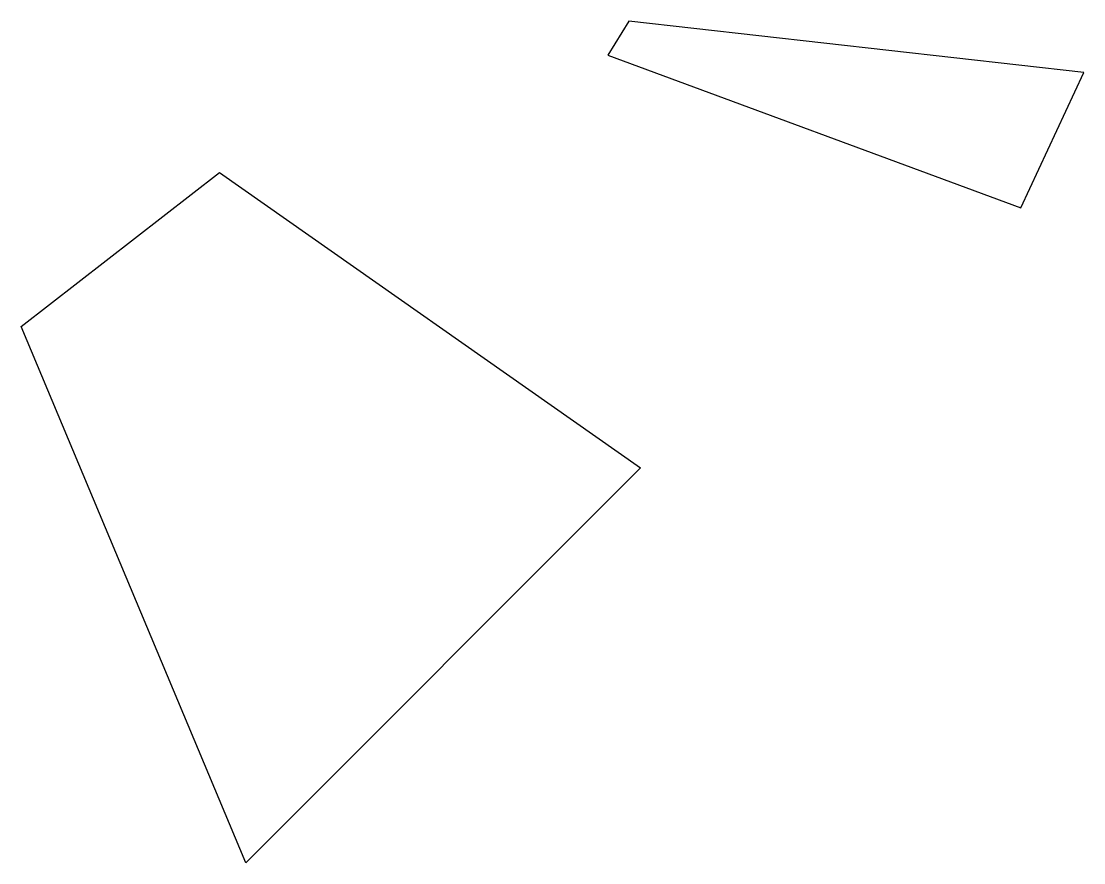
# Model space of a CAD drawing. Extents: x -776 to 950, y -443 to 923.
import ezdxf

# ---------------------------------------------------------------- set-up
doc = ezdxf.new("R2010")
doc.units = 0
doc.layers.get('0').update_dxf_attribs({"color": 140, "linetype": 'CONTINUOUS'})

msp = doc.modelspace()

# ---------------------------------------------------------------- linework, layer by layer
for p, q in [((211, 923), (177, 868)), ((950, 840), (211, 923)), ((177, 868), (848, 620)), ((848, 620), (950, 840)), ((-775.5, 427.5), (-453.7, 677.3)), ((-453.7, 677.3), (230.3, 198)), ((-411, -443.3), (-775.5, 427.5)), ((230.3, 198), (-411, -443.3))]:
    msp.add_line(p, q)

doc.saveas('drawing.dxf')
